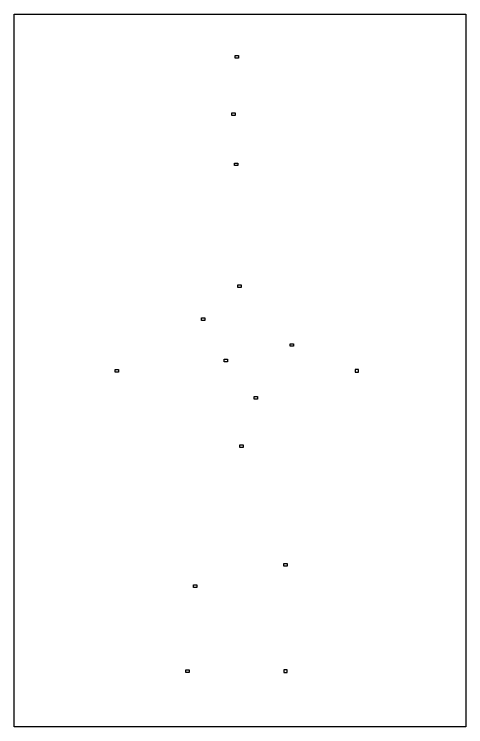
# Model space of a CAD drawing. Header units: millimetres. Extents: x 289 to 9778, y -894 to 6380.
# Drawn here: x 6242 to 6812, y -893 to 7 of the extents above; entities that cross this region are included whole.
import ezdxf

# ---------------------------------------------------------------- set-up
doc = ezdxf.new("R2010")
doc.units = ezdxf.units.MM

msp = doc.modelspace()

# ---------------------------------------------------------------- linework, layer by layer
for points in [[(6242.32, 7.39), (6812.32, 7.39), (6812.32, -892.61), (6242.32, -892.61)], [(6525.26, -44.84), (6525.26, -48.19), (6521.06, -48.19), (6521.06, -44.84)], [(6521.15, -117.01), (6521.15, -120.36), (6516.95, -120.36), (6516.95, -117.01)], [(6524.56, -180.51), (6524.56, -183.86), (6520.36, -183.86), (6520.36, -180.51)], [(6528.81, -334.46), (6528.81, -337.81), (6524.61, -337.81), (6524.61, -334.46)], [(6483.01, -376.14), (6483.01, -379.49), (6478.81, -379.49), (6478.81, -376.14)], [(6594.77, -408.73), (6594.77, -412.08), (6590.57, -412.08), (6590.57, -408.73)], [(6511.5, -428.31), (6511.5, -431.66), (6507.3, -431.66), (6507.3, -428.31)], [(6373.73, -441.31), (6373.73, -444.66), (6369.53, -444.66), (6369.53, -441.31)], [(6672.57, -441.31), (6672.57, -444.66), (6676.77, -444.66), (6676.77, -441.31)], [(6549.36, -475.48), (6549.36, -478.83), (6545.16, -478.83), (6545.16, -475.48)], [(6531.48, -536.4), (6531.48, -539.75), (6527.28, -539.75), (6527.28, -536.4)], [(6586.68, -686.51), (6586.68, -689.86), (6582.48, -689.86), (6582.48, -686.51)], [(6472.8, -713.16), (6472.8, -716.51), (6468.6, -716.51), (6468.6, -713.16)], [(6462.99, -820.68), (6462.99, -824.03), (6458.79, -824.03), (6458.79, -820.68)], [(6582.47, -820.68), (6582.47, -824.03), (6586.67, -824.03), (6586.67, -820.68)]]:
    msp.add_lwpolyline(points, close=True)

doc.saveas('drawing.dxf')
